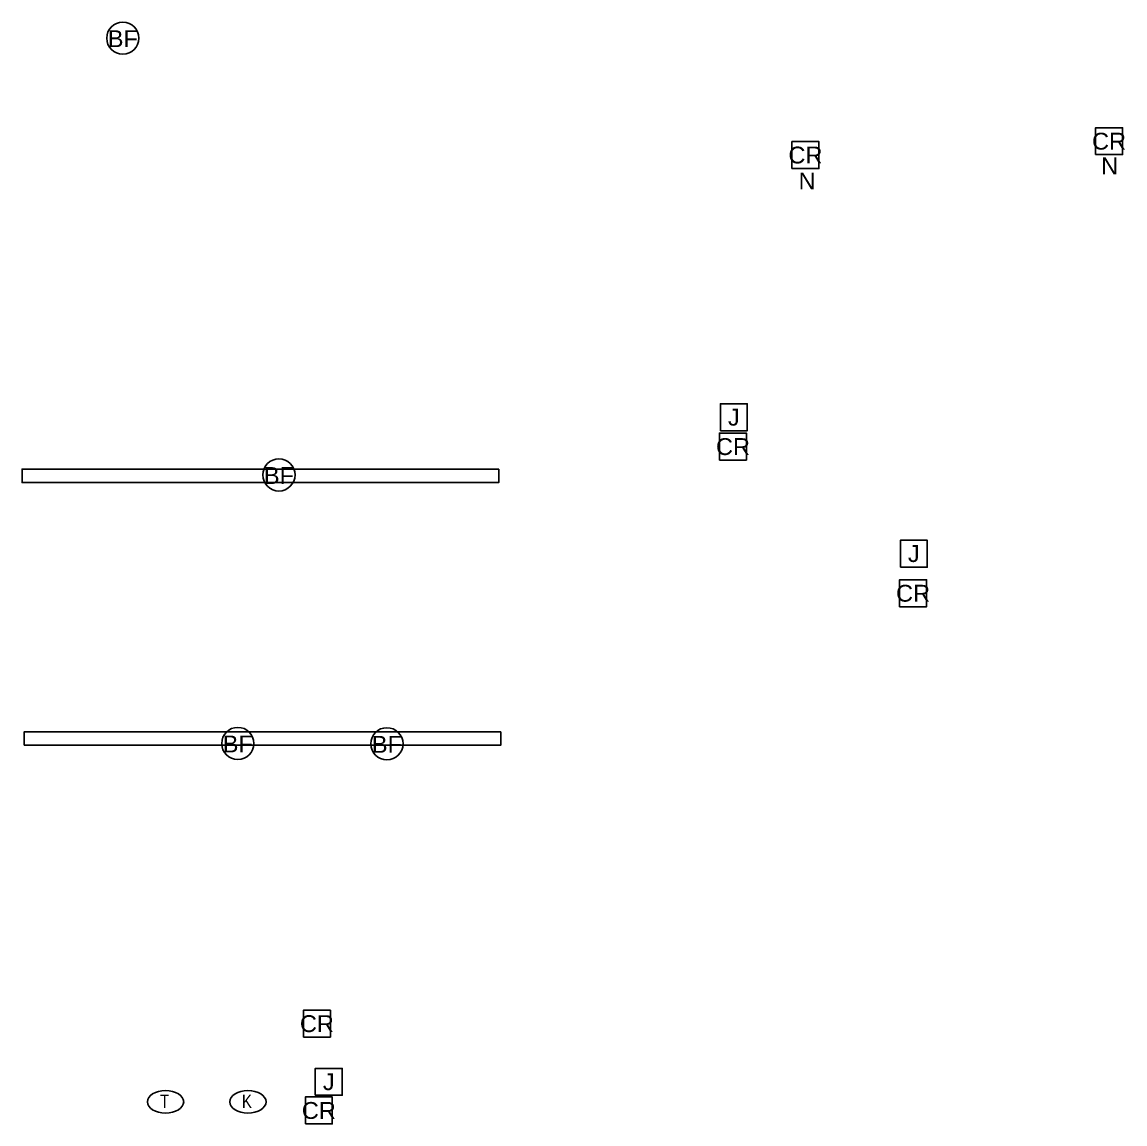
# Model space of a CAD drawing. Header units: inches. Extents: x 23 to 6400, y -2214 to 4412.
# Drawn here: x 3002 to 3656, y 2905 to 3559 of the extents above; entities that cross this region are included whole.
import ezdxf
from ezdxf.enums import TextEntityAlignment as Align

# ---------------------------------------------------------------- set-up
doc = ezdxf.new("R2010")
doc.units = ezdxf.units.IN
doc.header["$LTSCALE"] = 96
doc.header["$MEASUREMENT"] = 0
doc.linetypes.add('HIDDEN4', pattern=[0.09375, 0.0625, -0.03125])
for name, color, linetype in [('A-FURN-EXIST', 33, 'Continuous'), ('A-Powr-Demo', 1, 'HIDDEN4'), ('A-Powr-Exst', 15, 'Continuous'), ('A-Powr-Neww', 4, 'Continuous'), ('Legend 300$0$A-Powr-Neww', 4, 'Continuous')]:
    doc.layers.add(name, color=color, linetype=linetype)
doc.styles.add('OTJ_Title1', font='swiss.ttf')
doc.styles.add('XFINE_1', font='swissl.ttf', dxfattribs={"height": 1.25})
doc.styles.add('XFINE_1-8', font='swissl.ttf', dxfattribs={"height": 10})

# ---------------------------------------------------------------- blocks, each defined once
blk = doc.blocks.new('A$C39A66B45')
blk.add_circle((16.79, 9.55), 9.55)
at = {"color": 0, "linetype": 'ByBlock', "lineweight": -2, "style": 'OTJ_Title1', "flags": 8}
blk.add_attdef('CODE', text='', height=8, dxfattribs=at).set_placement((16.79, 9.23), align=Align.MIDDLE)
blk = doc.blocks.new('A$C63DA0F89')
at = {"color": 0, "linetype": 'ByBlock', "lineweight": -2}
blk.add_lwpolyline([(8.79, 0), (24.79, 0), (24.79, 16), (8.79, 16)], close=True, dxfattribs=at)
at = {"color": 0, "linetype": 'ByBlock', "lineweight": -2, "style": 'OTJ_Title1', "flags": 8}
blk.add_attdef('CODE', text='', height=8, dxfattribs=at).set_placement((16.79, 8), align=Align.MIDDLE)
blk = doc.blocks.new('A$C727C1CD3')
at = {"color": 0, "linetype": 'ByBlock', "lineweight": -2}
blk.add_ellipse((13.72, 6.66), major_axis=(10.78, 0), ratio=0.619048, dxfattribs=at)
at = {"layer": 'Legend 300$0$A-Powr-Neww', "style": 'XFINE_1', "width": 0.8, "flags": 8}
blk.add_attdef('EQUIP', text='', height=8, dxfattribs=at).set_placement((15.04, 6.95), align=Align.MIDDLE)
blk = doc.blocks.new('A$C4B0B04EF')
blk.add_lwpolyline([(286.13, 95.47), (3.25, 95.47), (3.25, 103.43), (286.13, 103.43)], close=True)
blk = doc.blocks.new('A$C4B0B04EF (3)')
blk.add_lwpolyline([(285.27, 103.64), (2.39, 103.64), (2.39, 95.68), (285.27, 95.68)], close=True)

msp = doc.modelspace()

# ---------------------------------------------------------------- block references
at = {"layer": 'A-FURN-EXIST'}
msp.add_blockref('A$C4B0B04EF (3)', (2999.12, 3189.77), dxfattribs=at)
at = {"layer": 'A-FURN-EXIST', "xscale": -1, "rotation": 180}
msp.add_blockref('A$C4B0B04EF', (2999.57, 3233.06), dxfattribs=at)
at = {"layer": 'A-Powr-Demo', "linetype": 'Continuous', "lineweight": -3}
ref = msp.add_blockref('A$C63DA0F89', (3407.07, 3316.15), dxfattribs=at)
ref.add_attrib('CODE', 'J', dxfattribs={"layer": '0', "color": 0, "linetype": 'ByBlock', "lineweight": -2, "height": 10, "style": 'OTJ_Title1', "flags": 8}).set_placement((3423.87, 3324.15), align=Align.MIDDLE)
ref = msp.add_blockref('A$C63DA0F89', (3406.56, 3298.78), dxfattribs=at)
ref.add_attrib('CODE', 'CR', dxfattribs={"layer": '0', "color": 0, "linetype": 'ByBlock', "lineweight": -2, "height": 10, "style": 'OTJ_Title1', "flags": 8}).set_placement((3423.35, 3306.78), align=Align.MIDDLE)
at = {"layer": 'A-Powr-Exst', "color": 15, "linetype": 'Continuous', "lineweight": -3}
ref = msp.add_blockref('A$C39A66B45', (3044.51, 3539.58), dxfattribs=at)
ref.add_attrib('CODE', 'BF', dxfattribs={"layer": '0', "color": 0, "linetype": 'ByBlock', "lineweight": -2, "height": 10, "style": 'OTJ_Title1', "flags": 8}).set_placement((3061.3, 3548.81), align=Align.MIDDLE)
ref = msp.add_blockref('A$C39A66B45', (3137.15, 3280.4), dxfattribs=at)
ref.add_attrib('CODE', 'BF', dxfattribs={"layer": '0', "color": 0, "linetype": 'ByBlock', "lineweight": -2, "height": 10, "style": 'OTJ_Title1', "flags": 8}).set_placement((3153.94, 3289.63), align=Align.MIDDLE)
ref = msp.add_blockref('A$C63DA0F89', (3513.88, 3235.22), dxfattribs=at)
ref.add_attrib('CODE', 'J', dxfattribs={"layer": '0', "color": 0, "linetype": 'ByBlock', "lineweight": -2, "height": 10, "style": 'OTJ_Title1', "flags": 8}).set_placement((3530.67, 3243.22), align=Align.MIDDLE)
ref = msp.add_blockref('A$C63DA0F89', (3513.43, 3211.75), dxfattribs=at)
ref.add_attrib('CODE', 'CR', dxfattribs={"layer": '0', "color": 0, "linetype": 'ByBlock', "lineweight": -2, "height": 10, "style": 'OTJ_Title1', "flags": 8}).set_placement((3530.22, 3219.75), align=Align.MIDDLE)
ref = msp.add_blockref('A$C39A66B45', (3112.72, 3121.07), dxfattribs=at)
ref.add_attrib('CODE', 'BF', dxfattribs={"layer": '0', "color": 0, "linetype": 'ByBlock', "lineweight": -2, "height": 10, "style": 'OTJ_Title1', "flags": 8}).set_placement((3129.51, 3130.3), align=Align.MIDDLE)
ref = msp.add_blockref('A$C39A66B45', (3201.22, 3120.85), dxfattribs=at)
ref.add_attrib('CODE', 'BF', dxfattribs={"layer": '0', "color": 0, "linetype": 'ByBlock', "lineweight": -2, "height": 10, "style": 'OTJ_Title1', "flags": 8}).set_placement((3218.01, 3130.08), align=Align.MIDDLE)
ref = msp.add_blockref('A$C63DA0F89', (3159.67, 2956.35), dxfattribs=at)
ref.add_attrib('CODE', 'CR', dxfattribs={"layer": '0', "color": 0, "linetype": 'ByBlock', "lineweight": -2, "height": 10, "style": 'OTJ_Title1', "flags": 8}).set_placement((3176.46, 2964.35), align=Align.MIDDLE)
ref = msp.add_blockref('A$C63DA0F89', (3166.7, 2921.82), dxfattribs=at)
ref.add_attrib('CODE', 'J', dxfattribs={"layer": '0', "color": 0, "linetype": 'ByBlock', "lineweight": -2, "height": 10, "style": 'OTJ_Title1', "flags": 8}).set_placement((3183.5, 2929.82), align=Align.MIDDLE)
at = {"layer": 'A-Powr-Exst', "color": 15}
ref = msp.add_blockref('A$C727C1CD3', (3072.91, 2911.34), dxfattribs=at)
ref.add_attrib('EQUIP', 'T', dxfattribs={"layer": 'Legend 300$0$A-Powr-Neww', "height": 8, "style": 'XFINE_1', "width": 0.8, "flags": 8}).set_placement((3086.07, 2918.28), align=Align.MIDDLE)
ref = msp.add_blockref('A$C727C1CD3', (3121.81, 2911.34), dxfattribs=at)
ref.add_attrib('EQUIP', 'K', dxfattribs={"layer": 'Legend 300$0$A-Powr-Neww', "height": 8, "style": 'XFINE_1', "width": 0.8, "flags": 8}).set_placement((3134.96, 2918.28), align=Align.MIDDLE)
at = {"layer": 'A-Powr-Exst', "color": 15, "linetype": 'Continuous', "lineweight": -3}
ref = msp.add_blockref('A$C63DA0F89', (3160.82, 2904.84), dxfattribs=at)
ref.add_attrib('CODE', 'CR', dxfattribs={"layer": '0', "color": 0, "linetype": 'ByBlock', "lineweight": -2, "height": 10, "style": 'OTJ_Title1', "flags": 8}).set_placement((3177.61, 2912.84), align=Align.MIDDLE)
at = {"layer": 'A-Powr-Neww', "linetype": 'Continuous', "lineweight": -3}
ref = msp.add_blockref('A$C63DA0F89', (3629.71, 3480), dxfattribs=at)
ref.add_attrib('CODE', 'CR', dxfattribs={"layer": '0', "color": 0, "linetype": 'ByBlock', "lineweight": -2, "height": 10, "style": 'OTJ_Title1', "flags": 8}).set_placement((3646.5, 3488), align=Align.MIDDLE)
ref = msp.add_blockref('A$C63DA0F89', (3449.56, 3471.78), dxfattribs=at)
ref.add_attrib('CODE', 'CR', dxfattribs={"layer": '0', "color": 0, "linetype": 'ByBlock', "lineweight": -2, "height": 10, "style": 'OTJ_Title1', "flags": 8}).set_placement((3466.35, 3479.78), align=Align.MIDDLE)

# ---------------------------------------------------------------- texts
at = {"layer": 'A-Powr-Neww', "color": 4, "linetype": 'Continuous', "lineweight": -3, "style": 'XFINE_1-8'}
for p in [(3641.79, 3468.39), (3462.29, 3459.39)]:
    msp.add_text('N', height=10, dxfattribs=at).set_placement(p)

doc.saveas('drawing.dxf')
